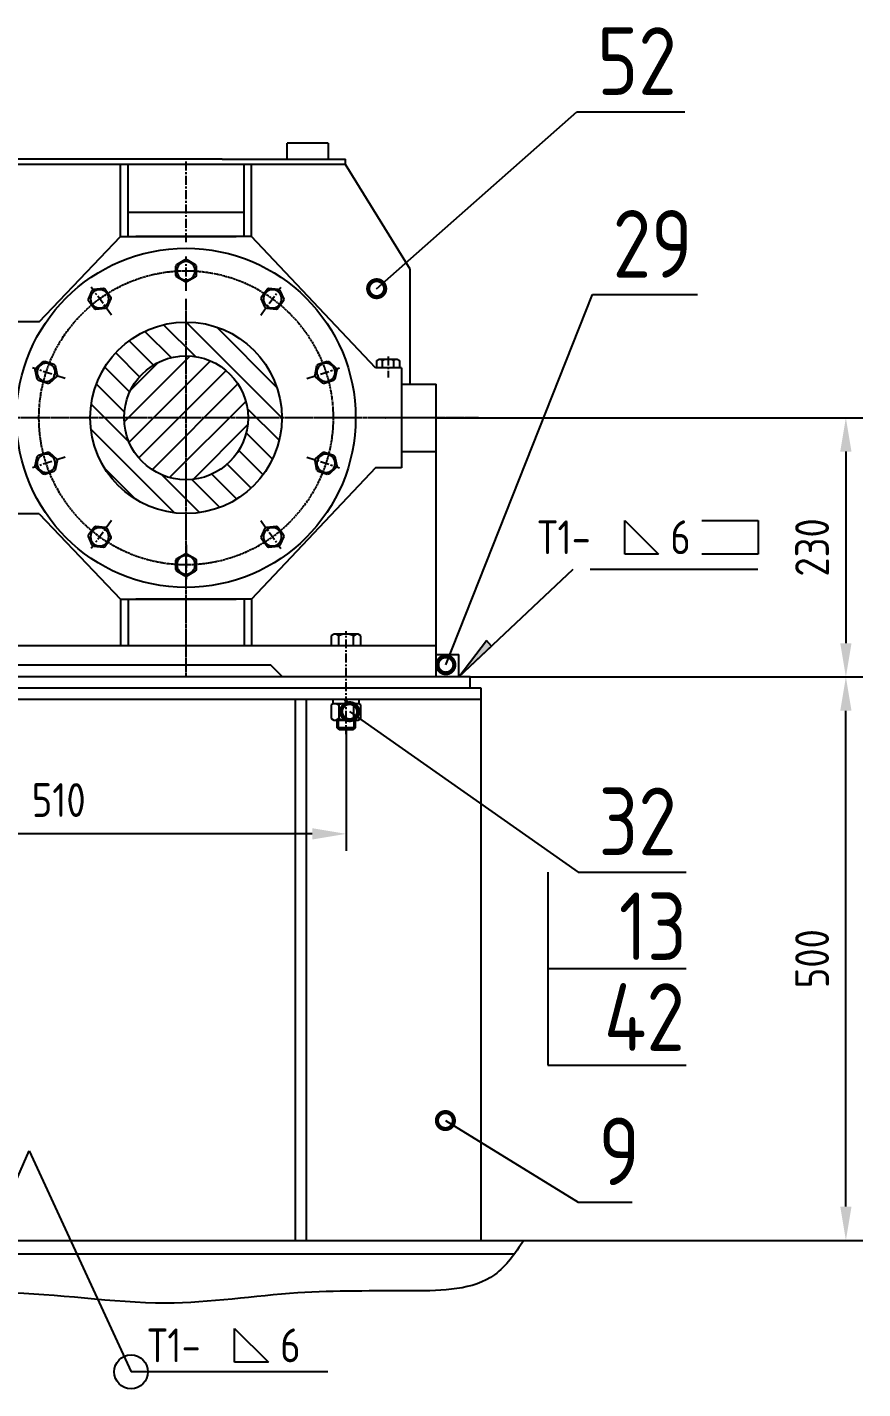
# Model space of a CAD drawing. Header units: millimetres. Extents: x -25976 to -4798, y -663 to 15440.
# Drawn here: x -8625 to -7884, y 13786 to 14995 of the extents above; entities that cross this region are included whole.
import ezdxf

# ---------------------------------------------------------------- set-up
doc = ezdxf.new("R2010")
doc.units = ezdxf.units.MM
doc.header["$LTSCALE"] = 0.25
doc.linetypes.add('CENTER', pattern=[50.8, 31.75, -6.35, 6.35, -6.35])
for name, color, linetype in [('Cen', 5, 'CENTER'), ('Cont', 6, 'Continuous'), ('Dim', 7, 'Continuous'), ('Hatch', 2, 'Continuous'), ('Red', 1, 'Continuous'), ('Text', 3, 'Continuous')]:
    doc.layers.add(name, color=color, linetype=linetype)
doc.styles.add('Style1', font='romans.shx', dxfattribs={"width": 0.8})
doc.dimstyles.new('LIN_10', dxfattribs={"dimscale": 10, "dimtxt": 3, "dimasz": 3, "dimexe": 1.5, "dimexo": 0, "dimgap": 1.5, "dimtad": 1, "dimdec": 1, "dimzin": 12, "dimtxsty": 'Style1', "dimcen": 0, "dimclrt": 3, "dimadec": 0, "dimazin": 0, "dimtfac": 1, "dimtdec": 1, "dimtmove": 0, "dimatfit": 2, "dimfxl": 1, "dimtolj": 1, "dimtzin": 12, "dimarcsym": 0})
doc.dimstyles.new('Poz10', dxfattribs={"dimscale": 10, "dimtxt": 6, "dimasz": 3, "dimexe": 1.25, "dimexo": 0, "dimgap": 1.5, "dimtad": 2, "dimtoh": 1, "dimtxsty": 'Style1', "dimblk": 'DOTSMALL', "dimcen": 2.5, "dimclrt": 6, "dimadec": 0, "dimazin": 0, "dimtfac": 1, "dimtmove": 0, "dimatfit": 3, "dimldrblk": 'DOTSMALL', "dimfxl": 1, "dimarcsym": 0})
doc.dimstyles.new('Svarka_10', dxfattribs={"dimscale": 10, "dimtxt": 3, "dimasz": 4, "dimexe": 1.25, "dimexo": 0, "dimgap": 1, "dimtad": 1, "dimtoh": 1, "dimdec": 0, "dimtxsty": 'Style1', "dimblk": 'Arrow', "dimcen": 2.5, "dimclrt": 3, "dimadec": 0, "dimazin": 0, "dimtfac": 1, "dimtdec": 0, "dimtmove": 0, "dimatfit": 3, "dimldrblk": 'Arrow', "dimfxl": 1, "dimarcsym": 0})

# ---------------------------------------------------------------- blocks, each defined once
blk = doc.blocks.new('A0C3001')
at = {"ltscale": 0.48}
for p, q in [((-9, 4.2), (-9, -4.2)), ((-0.8, 9.9), (-8.2, 5.7)), ((8.2, 5.7), (0.8, 9.9)), ((9, -4.2), (9, 4.2)), ((-8.2, -5.7), (-0.8, -9.9)), ((0.8, -9.9), (8.2, -5.7))]:
    blk.add_line(p, q, dxfattribs=at)
blk.add_circle((0, 0), 8.1, dxfattribs=at)
for start, end in [(145.2409, 154.7591), (85.2409, 94.7591), (25.2409, 34.7591), (205.2409, 214.7591), (265.2409, 274.7591), (325.2409, 334.7591)]:
    blk.add_arc((0, 0), 9.95, start, end, dxfattribs=at)
blk = doc.blocks.new('*D206')
at = {"layer": 'Dim', "color": 0, "lineweight": -2, "transparency": 16777216}
for p, q in [((-8852.4, 14371), (-8852.4, 14263.8)), ((-8342.4, 14371), (-8342.4, 14263.8)), ((-8372.4, 14278.8), (-8822.4, 14278.8))]:
    blk.add_line(p, q, dxfattribs=at)
at = {"layer": 'Dim', "color": 0, "transparency": 16777216}
for points in [[(-8822.4, 14283.8), (-8822.4, 14273.8), (-8852.4, 14278.8)], [(-8372.4, 14283.8), (-8372.4, 14273.8), (-8342.4, 14278.8)]]:
    blk.add_solid(points, dxfattribs=at)
at = {"layer": 'Dim', "color": 3, "transparency": 16777216, "insert": (-8597.4, 14308.8), "char_height": 30, "attachment_point": 5, "style": 'Style1'}
blk.add_mtext('\\A1;510', dxfattribs=at)
blk = doc.blocks.new('Arrow')
blk.add_hatch(color=256).paths.add_polyline_path([(0, 0), (-1, 0), (-1, -0.167)])
blk.add_line((-1, 0), (-1, -0.167))
at = {"color": 0, "linetype": 'ByBlock', "lineweight": -2}
for q in [(-1, 0), (-1, -0.167)]:
    blk.add_line((0, 0), q, dxfattribs=at)
blk = doc.blocks.new('_DotSmall')
at = {"color": 0, "linetype": 'ByBlock', "const_width": 0.5}
blk.add_lwpolyline([(-0.0625, 0, 1), (0.0625, 0, 1)], format="xyb", close=True, dxfattribs=at)
blk = doc.blocks.new('svarka01')
at = {"layer": 'Text'}
for p, q in [((8.17, 5), (11.17, 2)), ((8.17, 2), (8.17, 5)), ((15.02, 5), (20.02, 5)), ((20.02, 5), (20.02, 2)), ((11.17, 2), (8.17, 2)), ((20.02, 2), (15.02, 2))]:
    blk.add_line(p, q, dxfattribs=at)
at = {"layer": 'Text', "style": 'Style1', "width": 0.8}
for tag, p in [('Т1-', (0.44, 2)), ('6', (12.22, 2))]:
    blk.add_attdef(tag, p, '', height=3, dxfattribs=at)
blk = doc.blocks.new('svarka02')
at = {"layer": 'Text'}
for p, q in [((9.73, 1.5), (9.73, 4.5)), ((9.73, 4.5), (12.73, 1.5)), ((12.73, 1.5), (9.73, 1.5))]:
    blk.add_line(p, q, dxfattribs=at)
at = {"layer": 'Text', "style": 'Style1', "width": 0.8}
for tag, p in [('Т1-', (2, 1.5)), ('6', (13.78, 1.5))]:
    blk.add_attdef(tag, p, '', height=3, dxfattribs=at)
blk = doc.blocks.new('svarka04')
at = {"layer": 'Text'}
blk.add_circle((0, 0), 1.5, dxfattribs=at)
blk = doc.blocks.new('*D214')
at = {"layer": 'Dim', "color": 0, "lineweight": -2, "transparency": 16777216}
for p, q in [((-8262.4, 14648), (-7883.9, 14648)), ((-7898.9, 14618), (-7898.9, 14448)), ((-8232.4, 14418), (-7883.9, 14418))]:
    blk.add_line(p, q, dxfattribs=at)
at = {"layer": 'Dim', "color": 0, "transparency": 16777216}
for points in [[(-7903.9, 14618), (-7893.9, 14618), (-7898.9, 14648)], [(-7903.9, 14448), (-7893.9, 14448), (-7898.9, 14418)]]:
    blk.add_solid(points, dxfattribs=at)
at = {"layer": 'Dim', "color": 3, "transparency": 16777216, "insert": (-7928.9, 14533), "char_height": 30, "attachment_point": 5, "rotation": 90, "style": 'Style1'}
blk.add_mtext('\\A1;230', dxfattribs=at)
blk = doc.blocks.new('*D215')
at = {"layer": 'Dim', "color": 0, "lineweight": -2, "transparency": 16777216}
for p, q in [((-8232.4, 14418), (-7883.9, 14418)), ((-7898.9, 13948), (-7898.9, 14388)), ((-8184.6, 13918), (-7883.9, 13918))]:
    blk.add_line(p, q, dxfattribs=at)
at = {"layer": 'Dim', "color": 0, "transparency": 16777216}
for points in [[(-7903.9, 14388), (-7893.9, 14388), (-7898.9, 14418)], [(-7903.9, 13948), (-7893.9, 13948), (-7898.9, 13918)]]:
    blk.add_solid(points, dxfattribs=at)
at = {"layer": 'Dim', "color": 3, "transparency": 16777216, "insert": (-7928.9, 14168), "char_height": 30, "attachment_point": 5, "rotation": 90, "style": 'Style1'}
blk.add_mtext('\\A1;500', dxfattribs=at)

msp = doc.modelspace()

# ---------------------------------------------------------------- hatches: boundary and pattern name
at = {"layer": 'Hatch'}
h = msp.add_hatch(dxfattribs=at)
h.set_pattern_fill('ANSI31', color=256, scale=5, angle=90, style=0)
h.set_pattern_definition([(135, (-18525.463, 9350.526), (-11.22532, -11.22532), [])])
h.paths.add_polyline_path([(-8429.43067, 14648.0105), (-8399.43067, 14648.0105, 0.4142135624), (-8484.43067, 14733.0105), (-8484.43067, 14703.0105, -0.4142135624)])
h.paths.add_polyline_path([(-8399.43067, 14648.0105), (-8429.43067, 14648.0105, -0.4142135624), (-8484.43067, 14593.0105), (-8484.43067, 14563.0105, 0.4142135624)])
h.paths.add_polyline_path([(-8539.43067, 14648.0105), (-8569.43067, 14648.0105, 0.4142135624), (-8484.43067, 14563.0105), (-8484.43067, 14593.0105, -0.4142135624)])
h.paths.add_polyline_path([(-8484.43067, 14703.0105), (-8484.43067, 14733.0105, 0.4142135624), (-8569.43067, 14648.0105), (-8539.43067, 14648.0105, -0.4142135624)])
h = msp.add_hatch(dxfattribs=at)
h.set_pattern_fill('ANSI31', color=256, scale=5, style=0)
h.set_pattern_definition([(45, (-18525.463, 9350.526), (-11.22532, 11.22532), [])])
h.paths.add_polyline_path([(-8429.43067, 14648.0105, 0.4142135624), (-8484.43067, 14703.0105), (-8484.43067, 14648.0105)])
h.paths.add_polyline_path([(-8429.43067, 14648.0105), (-8484.43067, 14648.0105), (-8484.43067, 14593.0105, 0.4142135624)])
h.paths.add_polyline_path([(-8484.43067, 14648.0105), (-8539.43067, 14648.0105, 0.4142135624), (-8484.43067, 14593.0105)])
h.paths.add_polyline_path([(-8484.43067, 14648.0105), (-8484.43067, 14703.0105, 0.4142135624), (-8539.43067, 14648.0105)])

# ---------------------------------------------------------------- linework, layer by layer
at = {"color": 1, "ltscale": 0.496}
for p, q in [((-8349.34817, 14379.7105), (-8349.34817, 14371.928)), ((-8335.51317, 14379.7105), (-8335.51317, 14371.928))]:
    msp.add_line(p, q, dxfattribs=at)
at = {"layer": 'Cen'}
for p, q in [((-8484.43067, 14804.02957), (-8484.43067, 14877.69592)), ((-8484.43067, 14760.69623), (-8484.43067, 14791.23954)), ((-8550.66568, 14739.17517), (-8568.61859, 14763.88523)), ((-8418.19566, 14739.17517), (-8400.24275, 14763.88523)), ((-8305.08997, 14702.34553), (-8305.08997, 14683.93516)), ((-8591.60117, 14682.8323), (-8620.64959, 14692.27071)), ((-8377.26018, 14682.8323), (-8348.21176, 14692.27071)), ((-8591.60117, 14613.18869), (-8620.64959, 14603.75029)), ((-8377.26018, 14613.18869), (-8348.21176, 14603.75029)), ((-8550.66568, 14556.84583), (-8568.61859, 14532.13577)), ((-8418.19566, 14556.84583), (-8400.24275, 14532.13577)), ((-8484.43067, 14535.32477), (-8484.43067, 14504.78146)), ((-8342.43067, 14367.27532), (-8342.43067, 14458.76079))]:
    msp.add_line(p, q, dxfattribs=at)
at = {"layer": 'Cen', "lineweight": -3, "ltscale": 0.2}
for p, q in [((-8484.43067, 14418.0105), (-8484.43067, 14753.63307)), ((-8224.80587, 14648.0105), (-9952.43067, 14648.0105))]:
    msp.add_line(p, q, dxfattribs=at)
msp.add_circle((-8484.43067, 14648.0105), 130.51072, dxfattribs=at)
at = {"layer": 'Cont'}
for p, q in [((-8394.62633, 14877.69592), (-8394.62633, 14891.74708)), ((-8358.38347, 14891.74708), (-8394.62633, 14891.74708)), ((-8358.38347, 14891.74708), (-8358.38347, 14877.69592)), ((-8452.43067, 14877.69592), (-8902.02023, 14877.69592)), ((-8452.43067, 14877.69592), (-8342.84112, 14877.69592)), ((-8342.84112, 14872.69592), (-8342.84112, 14877.69592)), ((-8342.84112, 14872.69592), (-8902.02023, 14872.69592)), ((-8542.46015, 14808.9348), (-8542.46015, 14872.69592)), ((-8535.8528, 14808.9348), (-8535.8528, 14872.69592)), ((-8433.00854, 14808.9348), (-8433.00854, 14872.69592)), ((-8426.40119, 14808.9348), (-8426.40119, 14872.69592)), ((-8285.49569, 14779.93652), (-8342.84112, 14872.69592)), ((-8433.00854, 14830.14572), (-8535.8528, 14830.14572)), ((-8614.74194, 14733.20286), (-8542.46015, 14808.9348)), ((-8542.46015, 14808.9348), (-8439.92397, 14808.9348)), ((-8426.40119, 14808.9348), (-8528.93738, 14808.9348)), ((-8316.35423, 14692.44738), (-8426.40119, 14808.9348)), ((-8285.49569, 14678.0105), (-8285.49569, 14779.93652)), ((-8614.74194, 14733.20286), (-8884.01436, 14733.20286)), ((-8315.03997, 14698.85001), (-8313.13927, 14699.94738)), ((-8315.03997, 14692.44738), (-8315.03997, 14698.85001)), ((-8313.13927, 14699.94738), (-8297.04067, 14699.94738)), ((-8310.06497, 14698.85001), (-8311.96567, 14699.94738)), ((-8310.06497, 14692.44738), (-8310.06497, 14698.85001)), ((-8300.11497, 14698.85001), (-8298.21427, 14699.94738)), ((-8300.11497, 14692.44738), (-8300.11497, 14698.85001)), ((-8297.04067, 14699.94738), (-8295.13997, 14698.85001)), ((-8295.13997, 14698.85001), (-8295.13997, 14692.44738)), ((-8307.59638, 14692.44738), (-8316.35423, 14692.44738)), ((-8293.32913, 14692.44738), (-8315.03997, 14692.44738)), ((-8293.32913, 14692.44738), (-8293.32913, 14603.57362)), ((-8293.32913, 14678.0105), (-8262.43067, 14678.0105)), ((-8262.43067, 14418.0105), (-8262.43067, 14678.0105)), ((-8307.59638, 14648.0105), (-8307.43067, 14648.0105)), ((-8307.59638, 14648.0105), (-8307.43067, 14648.0105)), ((-8262.43067, 14648.0105), (-8293.32913, 14648.0105)), ((-8293.32913, 14618.0105), (-8262.43067, 14618.0105)), ((-8316.35423, 14603.57362), (-8426.40119, 14487.0862)), ((-8293.32913, 14603.57362), (-8316.35423, 14603.57362)), ((-8614.74194, 14562.81814), (-8884.01436, 14562.81814)), ((-8614.74194, 14562.81814), (-8542.46015, 14487.0862)), ((-8542.46015, 14487.0862), (-8439.92397, 14487.0862)), ((-8542.46015, 14487.0862), (-8542.46015, 14446.0105)), ((-8535.8528, 14487.0862), (-8535.8528, 14446.0105)), ((-8426.40119, 14487.0862), (-8528.93738, 14487.0862)), ((-8433.00854, 14487.0862), (-8433.00854, 14446.0105)), ((-8426.40119, 14487.0862), (-8426.40119, 14446.0105)), ((-8353.02824, 14456.0105), (-8355.53067, 14454.56572)), ((-8355.53067, 14454.56572), (-8355.53067, 14446.0105)), ((-8331.83311, 14456.0105), (-8353.02824, 14456.0105)), ((-8348.98067, 14454.56572), (-8351.48311, 14456.0105)), ((-8348.98067, 14446.0105), (-8348.98067, 14454.56572)), ((-8335.88067, 14454.56572), (-8333.37824, 14456.0105)), ((-8335.88067, 14446.0105), (-8335.88067, 14454.56572)), ((-8329.33067, 14454.56572), (-8331.83311, 14456.0105)), ((-8329.33067, 14446.0105), (-8329.33067, 14454.56572)), ((-8982.43067, 14446.0105), (-8262.43067, 14446.0105)), ((-8409.1065, 14428.36485), (-8806.28199, 14428.36485)), ((-8398.98788, 14418.0105), (-8409.1065, 14428.36485)), ((-8262.43067, 14438.0105), (-8242.43067, 14438.0105)), ((-8242.43067, 14418.0105), (-8242.43067, 14438.0105)), ((-8232.43067, 14418.0105), (-9012.43067, 14418.0105)), ((-8232.43067, 14408.0105), (-8232.43067, 14418.0105)), ((-8222.43067, 14408.0105), (-9022.43067, 14408.0105)), ((-8222.43067, 13918.0105), (-8222.43067, 14408.0105)), ((-8222.43067, 14398.0105), (-9022.43067, 14398.0105)), ((-8387.43067, 13918.0105), (-8387.43067, 14398.0105)), ((-8377.43067, 13918.0105), (-8377.43067, 14398.0105)), ((-8353.23067, 14394.5105), (-8355.53067, 14393.18259)), ((-8355.53067, 14393.18259), (-8355.53067, 14381.0384)), ((-8354.08067, 14398.0105), (-8354.08067, 14394.5105)), ((-8354.08067, 14394.5105), (-8330.78067, 14394.5105)), ((-8353.23067, 14394.5105), (-8331.63067, 14394.5105)), ((-8351.28067, 14394.5105), (-8348.98067, 14393.18259)), ((-8348.98067, 14393.18259), (-8348.98067, 14381.0384)), ((-8343.70457, 14398.0105), (-8342.43067, 14394.5105)), ((-8342.43067, 14398.0105), (-8341.15678, 14394.5105)), ((-8333.58067, 14394.5105), (-8335.88067, 14393.18259)), ((-8335.88067, 14393.18259), (-8335.88067, 14381.0384)), ((-8329.33067, 14393.18259), (-8331.63067, 14394.5105)), ((-8330.78067, 14394.5105), (-8330.78067, 14398.0105)), ((-8329.33067, 14381.0384), (-8329.33067, 14393.18259)), ((-8355.53067, 14381.0384), (-8353.23067, 14379.7105)), ((-8353.23067, 14379.7105), (-8331.63067, 14379.7105)), ((-8348.98067, 14381.0384), (-8351.28067, 14379.7105)), ((-8350.43067, 14373.0105), (-8350.43067, 14379.7105)), ((-8335.88067, 14381.0384), (-8333.58067, 14379.7105)), ((-8334.43067, 14379.7105), (-8334.43067, 14373.0105)), ((-8331.63067, 14379.7105), (-8329.33067, 14381.0384)), ((-8334.43067, 14373.0105), (-8350.43067, 14373.0105)), ((-8348.43067, 14371.0105), (-8350.43067, 14373.0105)), ((-8336.43067, 14371.0105), (-8348.43067, 14371.0105)), ((-8334.43067, 14373.0105), (-8336.43067, 14371.0105)), ((-9022.43067, 13918.0105), (-8222.43067, 13918.0105)), ((-8997.43067, 13918.0105), (-8247.43067, 13918.0105)), ((-8997.43067, 13918.0105), (-8247.43067, 13918.0105))]:
    msp.add_line(p, q, dxfattribs=at)
for radius in [150.51072, 85, 55]:
    msp.add_circle((-8484.43067, 14648.0105), radius, dxfattribs=at)
for centre, radius, start, end in [((-8305.08997, 14688.12146), 11.82592, 65.12208877, 114.87791123), ((-8342.43067, 14440.44069), 15.5698, 65.12208877, 114.87791123), ((-8342.43067, 14377.69235), 16.81815, 67.07908543, 112.92091457), ((-8342.43067, 14396.52865), 16.81815, 247.07908543, 292.92091457)]:
    msp.add_arc(centre, radius, start, end, dxfattribs=at)
at = {"layer": 'Dim'}
for p, q in [((-8125.9399, 14513.63286), (-7976.93909, 14513.63286)), ((-8163.35806, 14244.86646), (-8163.35806, 14073.56261)), ((-8163.35806, 14159.21453), (-8040.64378, 14159.21453)), ((-8163.35806, 14073.56261), (-8040.64378, 14073.56261)), ((-8358.47713, 13801.31855), (-8533.25827, 13801.31855))]:
    msp.add_line(p, q, dxfattribs=at)
at = {"layer": 'Red'}
for p, q in [((-9839.49965, 13918.0105), (-8184.58607, 13918.0105)), ((-9832.01567, 13906.0105), (-8193.00921, 13906.0105))]:
    msp.add_line(p, q, dxfattribs=at)
msp.add_open_spline([(-8184.58607, 13918.0105), (-8192.41968, 13906.53749), (-8214.62646, 13874.01371), (-8295.05527, 13872.55885), (-8389.36736, 13874.25999), (-8511.62083, 13854.79409), (-8648.89485, 13880.61945), (-8806.7383, 13850.77755), (-8956.2289, 13874.55017), (-9086.10431, 13865.47996), (-9207.24023, 13872.66476), (-9328.34483, 13878.57708), (-9468.43867, 13856.10653), (-9596.89983, 13882.0519), (-9708.6124, 13888.37269), (-9804.04422, 13860.04013), (-9829.78016, 13902.11893), (-9839.49965, 13918.0105)], degree=3, knots=[0, 0, 0, 0, 40.0479140509, 113.5282231414, 216.2219237757, 333.6565644938, 478.0469526575, 629.7469352097, 808.3094542348, 927.2133699476, 1019.1537991665, 1172.2806388642, 1289.71507339, 1441.8951437736, 1555.3815096846, 1640.0647578634, 1691.4542814247, 1691.4542814247, 1691.4542814247, 1691.4542814247], dxfattribs=at)

# ---------------------------------------------------------------- block references
at = {"layer": 'Cont', "xscale": -1}
msp.add_blockref('A0C3001', (-8484.43067, 14778.52122), dxfattribs=at)
for p, rotation in [((-8561.14295, 14753.59589), 36.000000000000114), ((-8407.71839, 14753.59589), 324), ((-8608.55375, 14688.34053), 72.00000000000006), ((-8360.3076, 14688.34053), 288), ((-8608.55375, 14607.68047), 108.00000000000001), ((-8360.3076, 14607.68047), 252.00000000000006), ((-8561.14295, 14542.4251), 143.99999999999997), ((-8407.71839, 14542.4251), 216.00000000000003), ((-8484.43067, 14517.49977), 180)]:
    msp.add_blockref('A0C3001', p, dxfattribs=dict(at, rotation=rotation))
at = {"layer": 'Dim', "xscale": 10, "yscale": 10, "zscale": 10}
for name, p, values in [('svarka01', (-8176.89432, 14507.0081), {'Т1-': 'Т1-', '6': '6'}), ('svarka02', (-8538.68659, 13794.8468), {'6': '6', 'Т1-': 'Т1-'})]:
    msp.add_blockref(name, p, dxfattribs=at).add_auto_attribs(values)
msp.add_blockref('svarka04', (-8533.25827, 13801.31855), dxfattribs=at)

# ---------------------------------------------------------------- texts
at = {"layer": 'Dim', "color": 6, "char_height": 60, "style": 'Style1'}
for s, insert, width, attachment_point in [('52', (-8119.56082, 14934.6528), 209.7932, 7), ('29', (-8105.86982, 14772.40266), 196.1022956, 7), ('32', (-8118.35806, 14259.86646), 242.2031, 7), ('\\P\\P13', (-8040.09482, 14166.78153), 268.3343517, 9), ('\\P\\P42', (-8041.7755, 14086.19305), 266.6536744, 9), ('9', (-8118.35806, 13967.03655), 242.2031, 7)]:
    msp.add_mtext(s, dxfattribs=dict(at, insert=insert, width=width, attachment_point=attachment_point))

# ---------------------------------------------------------------- dimensions: what is measured, and where the dimension line sits
at = {"layer": 'Dim'}
for base, p1, p2, angle, picture, middle in [((-7898.91868, 14418.0105), (-8262.43067, 14648.0105), (-8232.43067, 14418.0105), 90, '*D214', (-7928.91868, 14533.0105)), ((-7898.91868, 14418.0105), (-8184.58607, 13918.0105), (-8232.43067, 14418.0105), 90, '*D215', (-7928.91868, 14168.0105)), ((-8852.43067, 14278.8412), (-8342.43067, 14371.0105), (-8852.43067, 14371.0105), 180, '*D206', (-8597.43067, 14308.8412))]:
    dim = msp.add_linear_dim(base=base, p1=p1, p2=p2, angle=angle, dimstyle='LIN_10', dxfattribs=at)
    dim.commit()
    dim.dimension.update_dxf_attribs({"geometry": picture, "text_midpoint": middle})

# ---------------------------------------------------------------- leaders
at = {"layer": 'Dim', "annotation_type": 0, "has_hookline": 1, "hookline_direction": 0}
for points, text_width in [([(-8315.28489, 14762.63442), (-8137.56082, 14919.6528), (-8134.56082, 14919.6528)], 77.71429), ([(-8253.88631, 14428.78767), (-8123.86982, 14757.40266), (-8120.86982, 14757.40266)], 75.42857), ([(-8339.25292, 14387.24302), (-8136.35806, 14244.86646), (-8133.35806, 14244.86646)], 77.71429), ([(-8254.28771, 14024.35645), (-8136.35806, 13952.03655), (-8133.35806, 13952.03655)], 29.71429)]:
    msp.add_leader(points, dimstyle='Poz10', override={"dimgap": 1.5, "dimtad": 1}, dxfattribs=dict(at, text_width=text_width))
at = {"layer": 'Dim'}
for points in [[(-8242.43067, 14418.0105), (-8140.9399, 14513.63286)], [(-8658.48658, 13918.0105), (-8623.62904, 13997.46449), (-8533.25827, 13801.31855)]]:
    msp.add_leader(points, dimstyle='Svarka_10', override={"dimgap": 1.5, "dimtad": 1}, dxfattribs=at)

doc.saveas('drawing.dxf')
